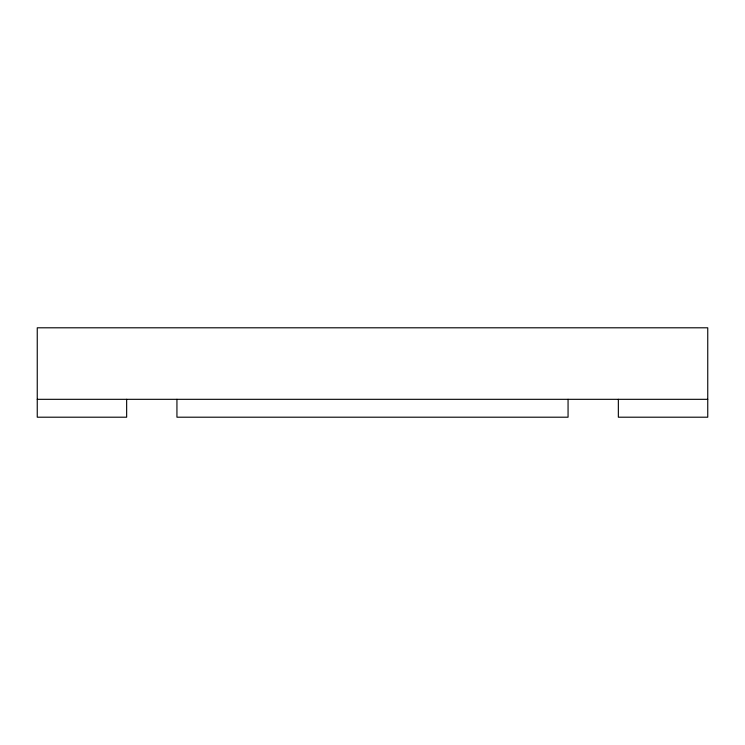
<?xml version="1.0" encoding="UTF-8"?>
<svg xmlns="http://www.w3.org/2000/svg" width="745" height="745" viewBox="0 0 745 745"><rect width="100%" height="100%" fill="white"/><g stroke="black" fill="none" stroke-linecap="round" stroke-linejoin="round"><path stroke-width="1.12" d="M37.25 399.32L707.75 399.32M618.35 399.32L618.35 417.2L707.75 417.2L707.75 327.8L37.25 327.8L37.25 417.2L126.65 417.2L126.65 399.32M568.062 399.32L568.062 417.2L176.938 417.2L176.938 399.32"/></g></svg>
